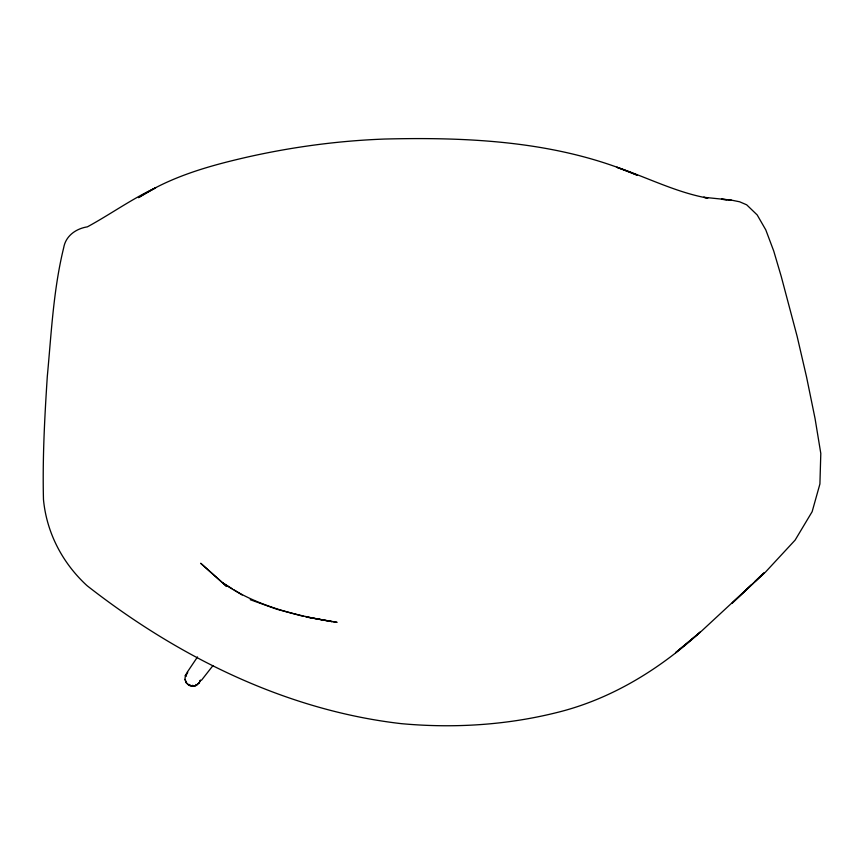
<?xml version="1.0" encoding="UTF-8"?>
<svg xmlns="http://www.w3.org/2000/svg" width="864" height="864" viewBox="0 0 864 864"><rect width="100%" height="100%" fill="white"/><g stroke="black" fill="none" stroke-linecap="round" stroke-linejoin="round"><path stroke-width="1.3" d="M186.872 673.218L185.425 675.335L184.928 679.385L186.268 682.906L189.086 685.39L192.769 686.286L196.333 685.249L199.411 682.549L200.394 680.119M186.484 676.21L185.425 675.335M187.596 672.17L187.693 672.71M185.144 679.439L186.3 682.636L189.086 685.39L189.637 684.493M195.88 684.472C198.32 685.735 191.635 687.452 192.748 685.249M199.411 682.549L196.463 685.368M200.329 680.389L199.141 682.787M187.056 672.494L197.521 656.921M185.382 675.616L186.829 673.51M185.587 675.788L186.991 673.736M201.409 680.346L212.922 665.647M753.192 583.211L701.546 631.076L675.616 652.676L700.24 632.113C659.351 669.514 610.934 699.311 556.729 712.584C506.002 725.242 453.308 728.417 401.306 723.654C285.941 710.37 178.049 656.77 87.34 585.911L86.389 585.079C62.208 562.572 46.58 532.516 43.47 499.511C42.444 458.428 44.636 417.366 47.304 376.391C51.354 333.385 53.363 289.796 63.698 247.709C65.729 235.753 76.097 228.636 87.394 226.843C110.441 214.315 131.836 198.86 155.693 187.79L138.488 197.64C171.612 176.234 209.995 165.596 248.076 156.913C292.972 146.848 338.72 140.746 384.707 139.039C469.692 136.922 558.166 141.242 637.254 175.208L616.788 167.249C647.158 177.39 676.058 192.402 707.789 198.126L703.642 197.273L731.192 200.081L739.606 201.776L746.69 204.822L757.199 214.952L765.796 229.9L773.755 251.089L781.229 276.415L797.137 336.377L806.555 377.006L815.065 418.586L820.8 453.449L819.914 483.97L812.138 511.693L795.139 540.076L765.623 571.936L732.175 603.148L751.378 584.874M755.136 581.353L763.862 572.983L754.261 582.131M731.192 200.081L721.526 199.282L726.602 199.714M333.461 621.832L337.09 622.339L305.975 616.918L332.251 621.659C293.965 615.146 255.161 605.545 222.912 582.952L231.973 588.622M189.184 685.282L192.758 686.135M189.13 685.12L192.812 686.016M303.491 616.367L276.912 609.26L250.247 599.702M234.241 590.036L242.179 594.994M226.649 586.44L200.794 563.36L226.649 586.44"/></g></svg>
